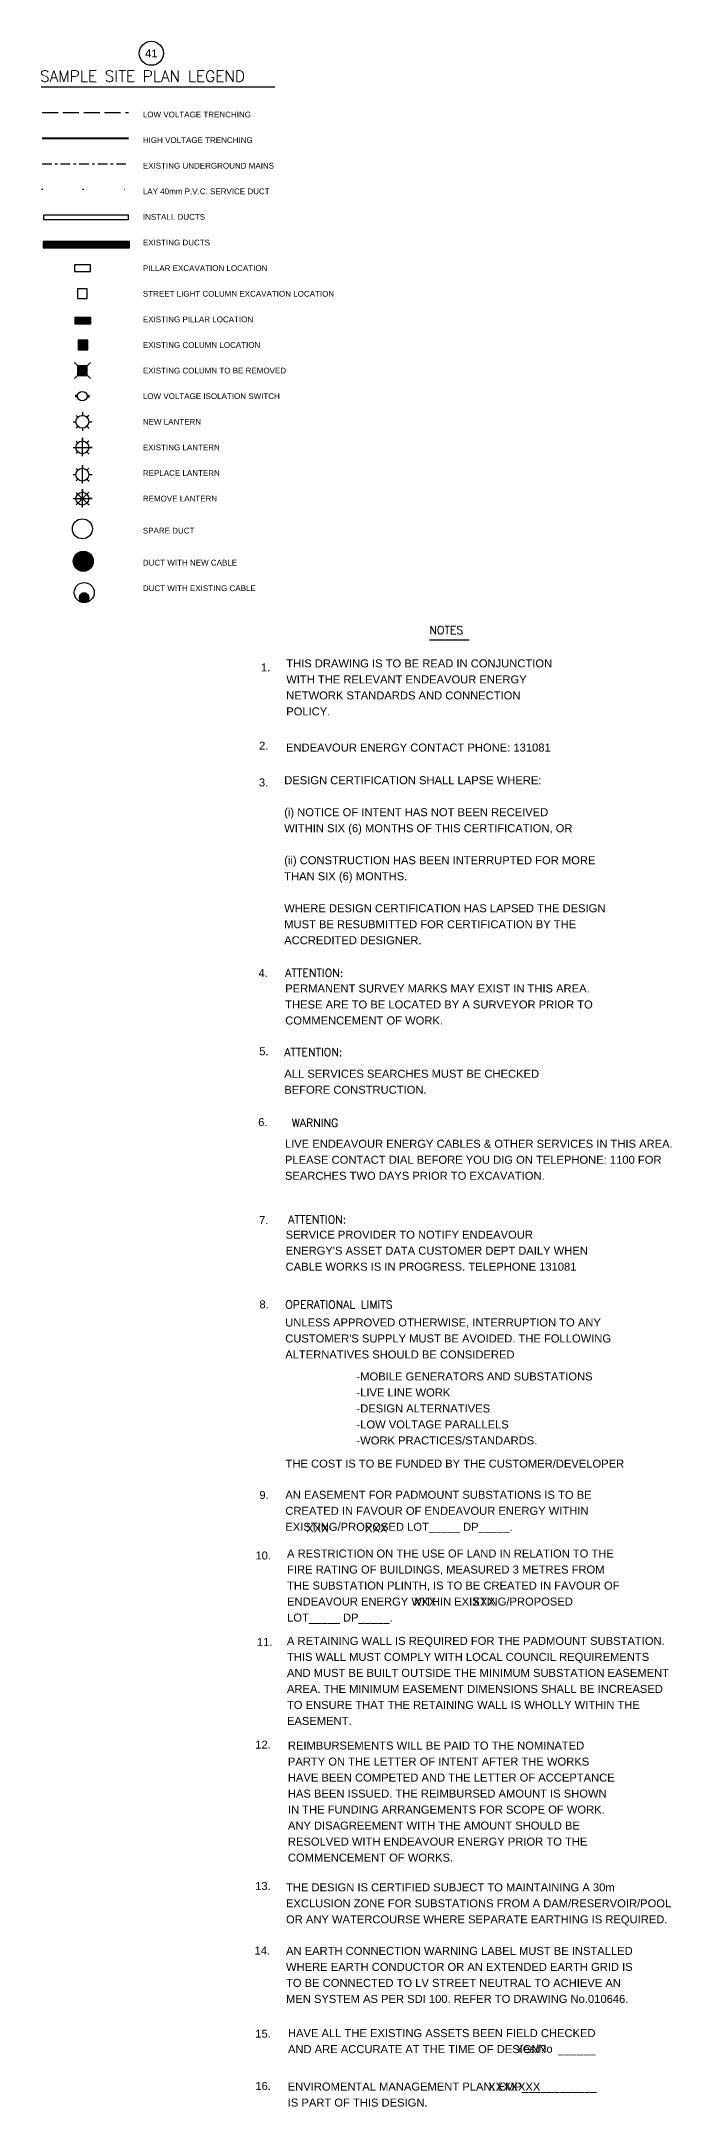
# Model space of a CAD drawing. Header units: metres. Extents: x -898 to 2770, y -622 to 757.
# Drawn here: x 1749 to 1946, y -622 to 23 of the extents above; entities that cross this region are included whole.
import ezdxf
from ezdxf.enums import TextEntityAlignment as Align

# ---------------------------------------------------------------- set-up
doc = ezdxf.new("R2010")
doc.units = ezdxf.units.M
for name, pattern in [('DOTX2', [12.7, 0, -12.7]), ('EXCAB', [5.8, 3, -1, 0.8, -1]), ('IE Trench LV', [6.5, 5, -1.5])]:
    doc.linetypes.add(name, pattern=pattern)
doc.layers.get('0').update_dxf_attribs({"color": 6})
doc.layers.add('Notes', color=7, linetype='Continuous')
doc.layers.add('Trench_SP_NEW', color=2, linetype='Continuous')
doc.styles.add('Elec', font='romand__.ttf')
doc.styles.get("Standard").update_dxf_attribs({"font": 'arial.ttf'})
doc.linetypes.add('IE Trench HV', pattern='A,7,-0.2,["/",Standard,S=3,R=0,X=0,Y=-1.4],-2.5', length=9.7)

# ---------------------------------------------------------------- blocks, each defined once
blk = doc.blocks.new('NOTE_MAIN')
blk.add_line((-5, -3.53), (7.43, -3.53))
at = {"color": 7, "lineweight": -3, "style": 'Elec'}
for s, p in [('NOTES', (-5.01, 0.76)), ('ATTENTION:', (-50.01, -106.35)), ('ATTENTION:', (-50.29, -131.09)), ('ATTENTION:', (-49.07, -183.4)), ('OPERATIONAL LIMITS', (-50, -209.97))]:
    blk.add_text(s, height=2.5, dxfattribs=at).set_placement(p, align=Align.TOP_LEFT)
at = {"color": 7, "lineweight": -3}
for s, p in [('1.', (-57.6, -10.89)), ('2.', (-58.19, -35.35)), ('ENDEAVOUR ENERGY CONTACT PHONE: 131081', (-49.76, -35.93)), ('4.', (-58.35, -106.37)), ('7.', (-58.18, -183.57)), ('8.', (-58.07, -209.9)), ('THE COST IS TO BE FUNDED BY THE CUSTOMER/DEVELOPER', (-49.9, -259.64)), (' 9.', (-59.06, -269.44)), ('10.', (-59.3, -288.34)), ('11.', (-58.86, -315.38)), ('12.', (-59.37, -347.44))]:
    blk.add_text(s, height=2.5, dxfattribs=at).set_placement(p, align=Align.TOP_LEFT)
for s, p in [('3.', (-56.77, -48.08)), ('6.', (-56.99, -154.2))]:
    blk.add_text(s, height=2.5, dxfattribs=at).set_placement(p, align=Align.MIDDLE_CENTER)
blk.add_text('5.', height=2.5, dxfattribs=at).set_placement((-58.13, -134.07), align=Align.BOTTOM_LEFT)
at = {"color": 7, "lineweight": -3, "style": 'Elec'}
blk.add_text('WARNING', height=2.5, dxfattribs=at).set_placement((-40.71, -154.43), align=Align.MIDDLE_CENTER)
at = {"color": 7, "lineweight": -3}
for s, p in [('13.', (-59.39, -392.86)), ('14.', (-59.58, -413.01)), ('15.', (-59.35, -438.98)), ('16.', (-59.33, -455.34))]:
    blk.add_text(s, height=2.5, dxfattribs=at).set_placement(p, align=Align.MIDDLE_LEFT)
at = {"color": 7, "lineweight": -3, "char_height": 2.5, "attachment_point": 1, "line_spacing_factor": 1.2}
for s, insert, width in [('THIS DRAWING IS TO BE READ IN CONJUNCTION\\PWITH THE RELEVANT ENDEAVOUR ENERGY NETWORK STANDARDS AND CONNECTION POLICY.', (-49.69, -9.64), 83.7313), ('AN EASEMENT FOR PADMOUNT SUBSTATIONS IS TO BE CREATED IN FAVOUR OF ENDEAVOUR ENERGY WITHIN EXISTING/PROPOSED LOT_____ DP_____.', (-49.97, -269.38), 99.2306), ('A RESTRICTION ON THE USE OF LAND IN RELATION TO THE FIRE RATING OF BUILDINGS, MEASURED 3 METRES FROM THE SUBSTATION PLINTH, IS TO BE CREATED IN FAVOUR OF ENDEAVOUR ENERGY WITHIN EXISTING/PROPOSED LOT_____ DP_____.', (-49.43, -287.73), 104.2576), ('REIMBURSEMENTS WILL BE PAID TO THE NOMINATED PARTY ON THE LETTER OF INTENT AFTER THE WORKS HAVE BEEN COMPETED AND THE LETTER OF ACCEPTANCE HAS BEEN ISSUED. THE REIMBURSED AMOUNT IS SHOWN IN THE FUNDING ARRANGEMENTS FOR SCOPE OF WORK. ANY DISAGREEMENT WITH THE AMOUNT SHOULD BE RESOLVED WITH ENDEAVOUR ENERGY PRIOR TO THE COMMENCEMENT OF WORKS.', (-49.17, -347.72), 102.9732)]:
    blk.add_mtext(s, dxfattribs=dict(at, insert=insert, width=width))
at = {"color": 7, "lineweight": -3, "char_height": 2.5, "line_spacing_factor": 1.2}
for s, insert, attachment_point in [('DESIGN CERTIFICATION SHALL LAPSE WHERE:\\P\\P(i) NOTICE OF INTENT HAS NOT BEEN RECEIVED\\PWITHIN SIX (6) MONTHS OF THIS CERTIFICATION, OR\\P\\P(ii) CONSTRUCTION HAS BEEN INTERRUPTED FOR MORE \\PTHAN SIX (6) MONTHS.\\P\\PWHERE DESIGN CERTIFICATION HAS LAPSED THE DESIGN\\PMUST BE RESUBMITTED FOR CERTIFICATION BY THE \\PACCREDITED DESIGNER.', (-50.32, -46.13), 1), ('PERMANENT SURVEY MARKS MAY EXIST IN THIS AREA. \\PTHESE ARE TO BE LOCATED BY A SURVEYOR PRIOR TO \\PCOMMENCEMENT OF WORK.', (-50.01, -111.2), 1), ('ALL SERVICES SEARCHES MUST BE CHECKED \\PBEFORE CONSTRUCTION.', (-50.29, -145.37), 7), ('LIVE ENDEAVOUR ENERGY CABLES & OTHER SERVICES IN THIS AREA.\\PPLEASE CONTACT DIAL BEFORE YOU DIG ON TELEPHONE: 1100 FOR\\PSEARCHES TWO DAYS PRIOR TO EXCAVATION.', (-50.09, -165.98), 4), ("SERVICE PROVIDER TO NOTIFY ENDEAVOUR \\PENERGY'S ASSET DATA CUSTOMER DEPT DAILY WHEN\\PCABLE WORKS IS IN PROGRESS. TELEPHONE 131081", (-49.88, -188.11), 1), ("UNLESS APPROVED OTHERWISE, INTERRUPTION TO ANY \\PCUSTOMER'S SUPPLY MUST BE AVOIDED. THE FOLLOWING \\PALTERNATIVES SHOULD BE CONSIDERED", (-50, -215.54), 1), ('-MOBILE GENERATORS AND SUBSTATIONS\\P-LIVE LINE WORK\\P-DESIGN ALTERNATIVES\\P-LOW VOLTAGE PARALLELS\\P-WORK PRACTICES/STANDARDS.', (-27.75, -232.4), 1), ('A RETAINING WALL IS REQUIRED FOR THE PADMOUNT SUBSTATION.\\PTHIS WALL MUST COMPLY WITH LOCAL COUNCIL REQUIREMENTS\\PAND MUST BE BUILT OUTSIDE THE MINIMUM SUBSTATION EASEMENT\\PAREA. THE MINIMUM EASEMENT DIMENSIONS SHALL BE INCREASED\\PTO ENSURE THAT THE RETAINING WALL IS WHOLLY WITHIN THE\\PEASEMENT.', (-49.46, -315.02), 1), ('THE DESIGN IS CERTIFIED SUBJECT TO MAINTAINING A 30m \\PEXCLUSION ZONE FOR SUBSTATIONS FROM A DAM/RESERVOIR/POOL \\POR ANY WATERCOURSE WHERE SEPARATE EARTHING IS REQUIRED.', (-49.76, -392.02), 1), ('AN EARTH CONNECTION WARNING LABEL MUST BE INSTALLED \\PWHERE EARTH CONDUCTOR OR AN EXTENDED EARTH GRID IS \\PTO BE CONNECTED TO LV STREET NEUTRAL TO ACHIEVE AN \\PMEN SYSTEM AS PER SDI 100. REFER TO DRAWING No.010646.', (-49.76, -420.64), 4), ('HAVE ALL THE EXISTING ASSETS BEEN FIELD CHECKED\\PAND ARE ACCURATE AT THE TIME OF DESIGN?    ______', (-49.15, -441.67), 4), ('ENVIROMENTAL MANAGEMENT PLAN: EMP____________\\PIS PART OF THIS DESIGN.', (-49.22, -458.03), 4)]:
    blk.add_mtext(s, dxfattribs=dict(at, insert=insert, attachment_point=attachment_point))
at = {"color": 7, "lineweight": -3, "flags": 4}
for tag, p in [('LOT_9', (-5.49, -282.36)), ('DP_9', (11.14, -282.36)), ('LOT_10', (-43.32, -310.67)), ('DP_9', (-26.58, -310.33)), ('YES/NO', (36.46, -444.96)), ('EMP_16', (27.02, -456.83))]:
    blk.add_attdef(tag, p, '', height=2.5, dxfattribs=at)

msp = doc.modelspace()

# ---------------------------------------------------------------- linework, layer by layer
at = {"layer": 'Notes', "color": 7, "lineweight": -3}
for p, q in [((1749.14, 8.73), (1822.02, 8.73)), ((1749.73, -39.68), (1776.71, -39.68)), ((1776.71, -39.78), (1749.73, -39.78)), ((1749.73, -39.88), (1776.71, -39.88)), ((1776.71, -39.98), (1749.73, -39.98)), ((1749.73, -40.08), (1776.71, -40.08)), ((1776.71, -40.18), (1749.73, -40.18)), ((1749.73, -40.28), (1776.71, -40.28)), ((1776.71, -40.38), (1749.73, -40.38)), ((1749.73, -40.48), (1776.71, -40.48)), ((1776.71, -40.58), (1749.73, -40.58)), ((1749.73, -40.68), (1776.71, -40.68)), ((1776.71, -40.78), (1749.73, -40.78)), ((1749.73, -40.88), (1776.71, -40.88)), ((1776.71, -40.98), (1749.73, -40.98)), ((1749.73, -41.08), (1776.71, -41.08)), ((1776.71, -41.18), (1749.73, -41.18)), ((1749.73, -41.28), (1776.71, -41.28)), ((1776.71, -41.38), (1749.73, -41.38)), ((1749.73, -41.48), (1776.71, -41.48)), ((1759.65, -63.48), (1764.65, -63.48)), ((1764.65, -63.68), (1759.65, -63.68)), ((1759.65, -63.88), (1764.65, -63.88)), ((1764.65, -64.08), (1759.65, -64.08)), ((1759.65, -64.28), (1764.65, -64.28)), ((1764.65, -64.48), (1759.65, -64.48)), ((1759.65, -64.68), (1764.65, -64.68)), ((1764.65, -64.88), (1759.65, -64.88)), ((1759.65, -65.08), (1764.65, -65.08)), ((1764.65, -65.28), (1759.65, -65.28)), ((1760.62, -70.48), (1763.62, -70.48)), ((1763.62, -70.68), (1760.62, -70.68)), ((1760.62, -70.88), (1763.62, -70.88)), ((1764.46, -82.38), (1759.46, -77.38)), ((1759.46, -82.38), (1764.46, -77.38)), ((1763.62, -71.08), (1760.62, -71.08)), ((1760.62, -71.28), (1763.62, -71.28)), ((1763.62, -71.48), (1760.62, -71.48)), ((1760.62, -71.68), (1763.62, -71.68)), ((1763.62, -71.88), (1760.62, -71.88)), ((1760.62, -72.08), (1763.62, -72.08)), ((1763.62, -72.28), (1760.62, -72.28)), ((1760.62, -72.48), (1763.62, -72.48)), ((1763.62, -72.68), (1760.62, -72.68)), ((1760.62, -72.88), (1763.62, -72.88)), ((1763.62, -73.08), (1760.62, -73.08)), ((1760.62, -73.28), (1763.62, -73.28)), ((1760.46, -78.48), (1763.46, -78.48)), ((1763.46, -78.68), (1760.46, -78.68)), ((1760.46, -78.88), (1763.46, -78.88)), ((1763.46, -79.08), (1760.46, -79.08)), ((1760.46, -79.28), (1763.46, -79.28)), ((1763.46, -79.48), (1760.46, -79.48)), ((1760.46, -79.68), (1763.46, -79.68)), ((1763.46, -79.88), (1760.46, -79.88)), ((1760.46, -80.08), (1763.46, -80.08)), ((1763.46, -80.28), (1760.46, -80.28)), ((1760.46, -80.48), (1763.46, -80.48)), ((1763.46, -80.68), (1760.46, -80.68)), ((1760.46, -80.88), (1763.46, -80.88)), ((1763.46, -81.08), (1760.46, -81.08)), ((1760.46, -81.28), (1763.46, -81.28)), ((1760.48, -87.63), (1759.73, -87.63)), ((1760.48, -88.13), (1759.73, -88.13)), ((1763.44, -87.63), (1764.19, -87.63)), ((1763.44, -88.13), (1764.19, -88.13)), ((1759.1, -95.88), (1759.96, -95.88)), ((1760.01, -93.93), (1760.54, -94.47)), ((1761.96, -92.88), (1761.96, -93.88)), ((1763.95, -93.89), (1763.37, -94.47)), ((1763.96, -95.88), (1765.04, -95.88)), ((1760.54, -97.29), (1760.01, -97.82)), ((1760.01, -101.93), (1760.54, -102.47)), ((1761.96, -97.88), (1761.96, -98.66)), ((1763.37, -97.29), (1764.04, -97.96)), ((1763.95, -101.89), (1763.37, -102.47)), ((1760.54, -105.29), (1760.01, -105.82)), ((1763.37, -105.29), (1764.04, -105.96)), ((1759.1, -112.38), (1759.96, -112.38)), ((1760.01, -110.43), (1760.54, -110.96)), ((1760.54, -113.79), (1760.01, -114.32)), ((1763.95, -110.38), (1763.37, -110.96)), ((1763.37, -113.79), (1764.04, -114.46)), ((1763.96, -112.38), (1765.04, -112.38)), ((1765.38, -139.38), (1759.13, -139.38)), ((1759.13, -139.58), (1765.38, -139.58)), ((1759.14, -139.18), (1765.37, -139.18)), ((1765.37, -139.78), (1759.15, -139.78)), ((1765.35, -138.98), (1759.17, -138.98)), ((1759.18, -139.98), (1765.34, -139.98)), ((1759.21, -138.78), (1765.31, -138.78)), ((1765.3, -140.18), (1759.22, -140.18)), ((1765.26, -138.58), (1759.26, -138.58)), ((1759.27, -140.38), (1765.24, -140.38)), ((1759.32, -138.38), (1765.19, -138.38)), ((1765.17, -140.58), (1759.34, -140.58)), ((1765.11, -138.18), (1759.4, -138.18)), ((1759.43, -140.78), (1765.09, -140.78)), ((1759.5, -137.98), (1765.01, -137.98)), ((1764.98, -140.98), (1759.53, -140.98)), ((1764.9, -137.78), (1759.62, -137.78)), ((1759.65, -141.18), (1764.86, -141.18)), ((1759.76, -137.58), (1764.76, -137.58)), ((1764.72, -141.38), (1759.8, -141.38)), ((1764.59, -137.38), (1759.92, -137.38)), ((1759.97, -141.58), (1764.55, -141.58)), ((1760.11, -137.18), (1764.4, -137.18)), ((1764.35, -141.78), (1760.17, -141.78)), ((1764.17, -136.98), (1760.35, -136.98)), ((1760.64, -136.78), (1763.87, -136.78)), ((1763.48, -136.58), (1761.03, -136.58)), ((1761.7, -136.38), (1762.81, -136.38)), ((1760.42, -141.98), (1764.1, -141.98)), ((1763.79, -142.18), (1760.73, -142.18)), ((1761.16, -142.38), (1763.36, -142.38)), ((1764.01, -150.65), (1761.02, -150.65)), ((1761.02, -150.85), (1764.02, -150.85)), ((1763.99, -151.05), (1761.04, -151.05)), ((1761.05, -150.45), (1763.96, -150.45)), ((1761.09, -151.25), (1763.94, -151.25)), ((1763.89, -150.25), (1761.14, -150.25)), ((1763.86, -151.45), (1761.18, -151.45)), ((1761.25, -150.05), (1763.78, -150.05)), ((1761.3, -151.65), (1763.78, -151.65)), ((1763.63, -149.85), (1761.4, -149.85)), ((1763.63, -151.85), (1761.4, -151.85)), ((1761.62, -149.65), (1763.41, -149.65)), ((1761.62, -152.05), (1763.41, -152.05)), ((1763.05, -149.45), (1761.98, -149.45)), ((1763.05, -152.25), (1761.98, -152.25))]:
    msp.add_line(p, q, dxfattribs=at)
at = {"layer": 'Notes', "color": 7, "linetype": 'EXCAB', "lineweight": -3}
msp.add_line((1749.38, -15.24), (1776.38, -15.24), dxfattribs=at)
at = {"layer": 'Notes', "color": 7, "linetype": 'DOTX2', "lineweight": -3}
msp.add_line((1749.38, -23.24), (1776.38, -23.24), dxfattribs=at)
at = {"layer": 'Notes', "color": 7, "lineweight": -3}
msp.add_lwpolyline([(1750.14, -31.24), (1776.31, -31.24), (1776.31, -32.76), (1749.93, -32.76), (1749.93, -31.24)], dxfattribs=at)
for points in [[(1776.71, -39.57), (1749.73, -39.57), (1749.73, -41.58), (1776.71, -41.58)], [(1759.46, -48.88), (1764.46, -48.88), (1764.46, -46.88), (1759.46, -46.88)], [(1760.46, -57.38), (1763.46, -57.38), (1763.46, -54.38), (1760.46, -54.38)], [(1759.65, -65.3), (1764.65, -65.3), (1764.65, -63.3), (1759.65, -63.3)], [(1760.62, -73.38), (1763.62, -73.38), (1763.62, -70.38), (1760.62, -70.38)], [(1760.46, -81.38), (1763.46, -81.38), (1763.46, -78.38), (1760.46, -78.38)]]:
    msp.add_lwpolyline(points, close=True, dxfattribs=at)
for points in [[(1761.96, -106.66, 0), (1761.96, -105.88, 0), (1761.96, -100.88, 0), (1761.96, -101.88, 0)], [(1759.1, -103.88, 0), (1759.96, -103.88, 0), (1765.04, -103.88, 0), (1763.96, -103.88, 0)], [(1761.96, -115.16, 0), (1761.96, -114.38, 0), (1761.96, -109.38, 0), (1761.96, -110.38, 0)], [(1759.1, -119.88, 0), (1759.96, -119.88, 0), (1765.04, -119.88, 0), (1763.96, -119.88, 0)], [(1760.54, -121.29, 0), (1760.01, -121.82, 0), (1763.95, -117.89, 0), (1763.37, -118.47, 0)], [(1760.01, -117.93, 0), (1760.54, -118.47, 0), (1764.04, -121.96, 0), (1763.37, -121.29, 0)], [(1761.96, -122.66, 0), (1761.96, -121.88, 0), (1761.96, -116.88, 0), (1761.96, -117.88, 0)]]:
    msp.add_polyline3d(points, dxfattribs=at)
at = {"layer": 'Notes', "color": 1, "lineweight": -3}
msp.add_circle((1783.5, 19.24), 3.75, dxfattribs=at)
at = {"layer": 'Notes', "color": 7, "lineweight": -3}
for centre, radius in [((1761.96, -87.88), 1.5), ((1761.96, -95.88), 2), ((1761.96, -103.88), 2), ((1761.96, -112.38), 2), ((1761.96, -119.88), 2), ((1761.96, -129.31), 3.12), ((1762.26, -139.45), 3.12), ((1762.54, -149.23), 3.12), ((1762.52, -150.85), 1.5)]:
    msp.add_circle(centre, radius, dxfattribs=at)
at = {"layer": 'Trench_SP_NEW', "color": 7, "linetype": 'IE Trench LV', "lineweight": -3}
msp.add_line((1749.38, 0.76), (1776.38, 0.76), dxfattribs=at)
at = {"layer": 'Trench_SP_NEW', "color": 7, "linetype": 'IE Trench HV', "lineweight": 40}
msp.add_line((1749.38, -7.24), (1776.38, -7.24), dxfattribs=at)

# ---------------------------------------------------------------- block references
ref = msp.add_blockref('NOTE_MAIN', (1875.32, -160.47))
ref.add_attrib('EMP_16', 'XXXXXXX', (1888.68, -617.29), dxfattribs={"color": 7, "lineweight": -3, "height": 2.5})
ref.add_attrib('YES/NO', 'Yes/No', (1897.38, -605.42), dxfattribs={"color": 7, "lineweight": -3, "height": 2.5})
ref.add_attrib('LOT_9', 'XXX', (1831.88, -442.82), dxfattribs={"color": 7, "lineweight": -3, "height": 2.5})
ref.add_attrib('DP_9', 'XXX', (1850.23, -442.82), dxfattribs={"color": 7, "lineweight": -3, "height": 2.5})
ref.add_attrib('LOT_10', 'XXX', (1865.47, -465.78), dxfattribs={"color": 7, "lineweight": -3, "height": 2.5})
ref.add_attrib('DP_9', 'XXX', (1883.82, -465.78), dxfattribs={"color": 7, "lineweight": -3, "height": 2.5})

# ---------------------------------------------------------------- texts
at = {"layer": 'Notes', "color": 7, "lineweight": -3}
msp.add_text('41', height=2.5, dxfattribs=at).set_placement((1783.5, 19.24), align=Align.MIDDLE_CENTER)
at = {"layer": 'Notes', "color": 7, "lineweight": -3, "style": 'Elec'}
msp.add_text('SAMPLE SITE PLAN LEGEND', height=3.5, dxfattribs=at).set_placement((1748.71, 12.12), align=Align.MIDDLE_LEFT)
at = {"layer": 'Notes', "color": 7, "lineweight": -3}
for s, p in [('LOW VOLTAGE TRENCHING', (1780.85, 0.12)), ('HIGH VOLTAGE TRENCHING', (1780.85, -7.88)), ('EXISTING UNDERGROUND MAINS', (1780.85, -15.88)), ('LAY 40mm P.V.C. SERVICE DUCT', (1780.85, -23.88)), ('INSTALL DUCTS', (1780.85, -31.88)), ('EXISTING DUCTS', (1780.85, -39.88)), ('PILLAR EXCAVATION LOCATION', (1780.85, -47.88)), ('STREET LIGHT COLUMN EXCAVATION LOCATION', (1780.85, -55.88)), ('EXISTING PILLAR LOCATION', (1780.85, -63.88)), ('EXISTING COLUMN LOCATION', (1780.85, -71.88)), ('EXISTING COLUMN TO BE REMOVED', (1780.85, -79.88)), ('LOW VOLTAGE ISOLATION SWITCH', (1780.85, -87.88)), ('NEW LANTERN', (1780.85, -95.88)), ('EXISTING LANTERN', (1780.85, -103.88)), ('REPLACE LANTERN', (1780.85, -111.88)), ('REMOVE LANTERN', (1780.85, -119.88)), ('SPARE DUCT', (1780.85, -129.88)), ('DUCT WITH NEW CABLE', (1780.85, -139.88)), ('DUCT WITH EXISTING CABLE', (1780.85, -147.88))]:
    msp.add_text(s, height=1.79, dxfattribs=at).set_placement(p, align=Align.MIDDLE_LEFT)

doc.saveas('drawing.dxf')
